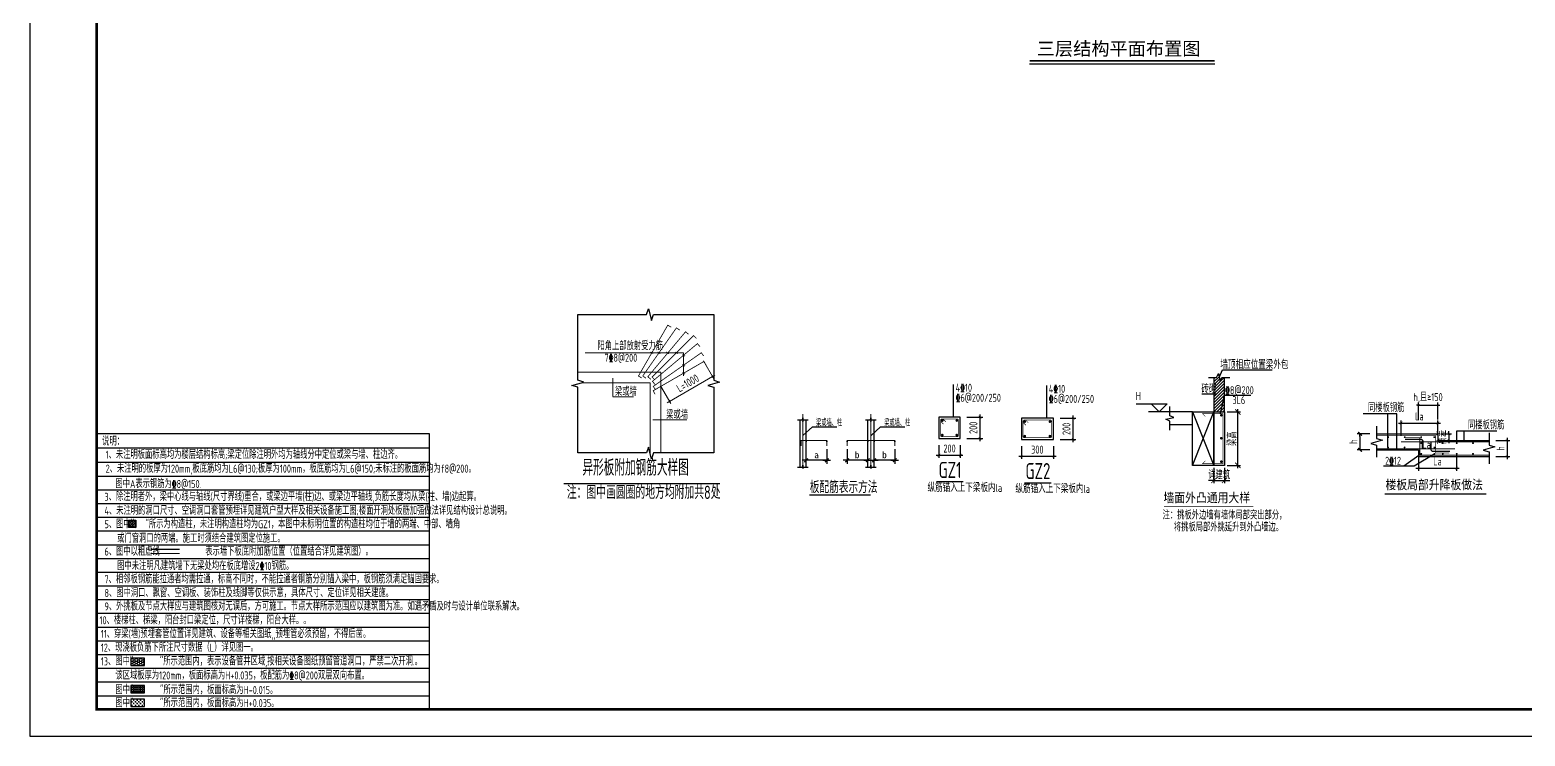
# Model space of a CAD drawing. Extents: x -1058961 to 23600, y -449123 to 2751847.
# Drawn here: x -347349 to -291301, y -150402 to -123944 of the extents above; entities that cross this region are included whole.
import ezdxf
from ezdxf.enums import TextEntityAlignment as Align

# ---------------------------------------------------------------- set-up
doc = ezdxf.new("R2010")
doc.units = 0
doc.header["$LTSCALE"] = 1000
doc.linetypes.add('DASH', pattern=[0.35, 0.25, -0.1])
doc.linetypes.add('DOTE', pattern=[2.42, 2, -0.2, 0.02, -0.2])
doc.layers.get('0').update_dxf_attribs({"linetype": 'CONTINUOUS'})
doc.layers.get('DEFPOINTS').update_dxf_attribs({"linetype": 'CONTINUOUS'})
for name, color, linetype, lineweight in [('+公共字体', 7, 'CONTINUOUS', 20), ('+图名', 243, 'CONTINUOUS', 20), ('+混凝土墙', 3, 'CONTINUOUS', 20), ('DOTE', 19, 'DOTE', 9), ('Z-详图标注', 3, 'CONTINUOUS', 18), ('查找字符', 1, 'CONTINUOUS', 18)]:
    doc.layers.add(name, color=color, linetype=linetype, lineweight=lineweight)
for name, color, linetype in [('-TK', 7, 'CONTINUOUS'), ('DIM', 2, 'CONTINUOUS'), ('FLOOR_UP_REIN', 13, 'CONTINUOUS'), ('GJ', 5, 'CONTINUOUS'), ('LINK', 6, 'CONTINUOUS'), ('OUTLINE', 2, 'CONTINUOUS'), ('REIN', 6, 'CONTINUOUS'), ('S-B板填充', 251, 'CONTINUOUS'), ('S-DETLCW-LINE1-pdx', 7, 'CONTINUOUS'), ('S-DETLCW-TEXT', 7, 'CONTINUOUS'), ('S-DETLS-HATCH', 251, 'CONTINUOUS'), ('S-DETLS-TEXT', 7, 'CONTINUOUS'), ('S-X详图实线', 4, 'CONTINUOUS'), ('S-X详图标注', 3, 'CONTINUOUS'), ('S-X详图钢筋', 6, 'CONTINUOUS'), ('S-大样-砼线', 7, 'CONTINUOUS'), ('S-引出线', 40, 'CONTINUOUS'), ('S-文字', 7, 'CONTINUOUS'), ('S-板正筋', 2, 'CONTINUOUS'), ('S-构造柱', 212, 'CONTINUOUS'), ('S-表格线', 54, 'CONTINUOUS'), ('S-降板填充', 75, 'CONTINUOUS'), ('TEXT', 2, 'CONTINUOUS'), ('THIN', 7, 'CONTINUOUS'), ('大样线', 40, 'CONTINUOUS'), ('悬梁', 4, 'CONTINUOUS'), ('空调洞口标注', 130, 'CONTINUOUS'), ('说明文字', 7, 'CONTINUOUS')]:
    doc.layers.add(name, color=color, linetype=linetype)
doc.styles.add('-宋体', font='', dxfattribs={"width": 0.7, "height": 300, "bigfont": '宋体.TTF'})
doc.styles.add('10', font='', dxfattribs={"width": 0.7, "height": 300})
doc.styles.add('BW_Rein', font='Tssdeng.shx', dxfattribs={"width": 0.7, "bigfont": 'hztxt.shx'})
doc.styles.add('hzst', font='', dxfattribs={"width": 0.7})
doc.styles.add('TSSD_DIMENSION', font='Tssdeng.shx', dxfattribs={"width": 0.7, "bigfont": 'tssdchn.shx'})
doc.styles.add('TSSD_Label', font='Tssdeng.shx', dxfattribs={"width": 0.7, "bigfont": 'hztxt.shx'})
doc.styles.add('TSSD_Norm', font='Tssdeng.shx', dxfattribs={"bigfont": 'tssdchn.shx'})
doc.styles.add('TSSD_REIN', font='tssdeng.shx', dxfattribs={"width": 0.7, "height": 300, "bigfont": 'tssdchn.shx'})
doc.styles.get('-宋体').set_extended_font_data('SimSun')
doc.styles.get('10').set_extended_font_data('SimSun')
doc.styles.get('hzst').set_extended_font_data('SimSun')
doc.dimstyles.new('25-100', dxfattribs={"dimscale": 100, "dimtxt": 3, "dimasz": 2, "dimexe": 1, "dimexo": 1, "dimgap": 0.5, "dimtad": 1, "dimdec": 0, "dimlfac": 0.25, "dimdsep": 46, "dimtxsty": 'TSSD_REIN', "dimblk1": 'ARCHTICK', "dimblk2": 'ARCHTICK', "dimsah": 1, "dimcen": 2.5, "dimdle": 1, "dimclrd": 256, "dimclre": 256, "dimclrt": 7, "dimadec": 0, "dimazin": 0, "dimtfac": 1, "dimtdec": 0, "dimtix": 1, "dimtmove": 2, "dimatfit": 3, "dimldrblk": 'ARCHTICK', "dimfxl": 0, "dimtolj": 1, "dimtzin": 0, "dimlwd": -1, "dimlwe": -1, "dimarcsym": 0})
doc.dimstyles.new('TSSD_100_100$0', dxfattribs={"dimtxt": 300, "dimasz": 80, "dimexe": 100, "dimexo": 250, "dimgap": 100, "dimtad": 1, "dimdec": 0, "dimzin": 0, "dimdsep": 46, "dimtxsty": 'TSSD_DIMENSION', "dimblk": 'ARCHTICK', "dimcen": 0, "dimdle": 100, "dimclrd": 3, "dimclre": 3, "dimclrt": 7, "dimadec": 0, "dimazin": 0, "dimtfac": 1, "dimtdec": 0, "dimtix": 1, "dimtmove": 2, "dimatfit": 3, "dimldrblk": 'ARCHTICK', "dimfxl": 0, "dimtolj": 1, "dimtzin": 0, "dimarcsym": 0})
doc.dimstyles.new('TSSD_20_100', dxfattribs={"dimtxt": 300, "dimasz": 100, "dimexe": 100, "dimexo": 250, "dimgap": 100, "dimtad": 1, "dimdec": 0, "dimlfac": 0.2, "dimzin": 0, "dimdsep": 46, "dimtxsty": 'TSSD_DIMENSION', "dimblk": 'ARCHTICK', "dimcen": 0, "dimdle": 100, "dimclrt": 7, "dimadec": 0, "dimazin": 0, "dimtfac": 1, "dimtdec": 0, "dimtix": 1, "dimtmove": 2, "dimatfit": 3, "dimldrblk": 'ARCHTICK', "dimfxl": 0, "dimtolj": 1, "dimtzin": 0, "dimarcsym": 0})
doc.dimstyles.new('TSSD_25_100', dxfattribs={"dimtxt": 300, "dimasz": 100, "dimexe": 100, "dimexo": 250, "dimgap": 100, "dimtad": 1, "dimdec": 0, "dimlfac": 0.25, "dimzin": 0, "dimdsep": 46, "dimtxsty": 'TSSD_DIMENSION', "dimblk": 'ARCHTICK', "dimcen": 0, "dimdle": 100, "dimclrt": 7, "dimadec": 0, "dimazin": 0, "dimtfac": 1, "dimtdec": 0, "dimtix": 1, "dimtmove": 2, "dimatfit": 3, "dimldrblk": 'ARCHTICK', "dimfxl": 0, "dimtolj": 1, "dimtzin": 0, "dimarcsym": 0})

# ---------------------------------------------------------------- blocks, each defined once
blk = doc.blocks.new('A1')
blk.add_lwpolyline([(0, 59400), (0, 0), (84100, 0), (84100, 59400)], close=True)
at = {"const_width": 100}
blk.add_lwpolyline([(2500, 58400), (2500, 1000), (83100, 1000), (83100, 58400)], close=True, dxfattribs=at)
blk = doc.blocks.new('_DIMX')
blk.add_line((-150, 0), (150, 0))
at = {"const_width": 50}
blk.add_lwpolyline([(-70, -70), (70, 70)], dxfattribs=at)
blk = doc.blocks.new('A$C1DDD5A89')
at = {"color": 6, "const_width": 50}
blk.add_lwpolyline([(439, 25), (2741, 25)], dxfattribs=at)
at = {"layer": 'DOTE', "color": 8, "linetype": 'DOTE'}
for p, q in [((202, 3054), (202, 888)), ((2750, 3054), (2750, 888))]:
    blk.add_line(p, q, dxfattribs=at)
at = {"layer": 'GJ'}
blk.add_point((1858, 2022), dxfattribs=at)
at = {"layer": 'REIN', "color": 1, "const_width": 40}
for points in [[(129, 1860), (129, 2059), (1095, 2059), (1095, 1860)], [(1858, 1860), (1858, 2059), (3643, 2059), (3643, 1860)]]:
    blk.add_lwpolyline(points, dxfattribs=at)
at = {"layer": '大样线'}
for p, q in [((0, 2837), (188, 2837)), ((81, 2837), (81, 1066)), ((188, 2837), (202, 2909)), ((202, 2909), (202, 2778)), ((202, 2778), (217, 2837)), ((217, 2837), (395, 2837)), ((2548, 2837), (2736, 2837)), ((2736, 2837), (2751, 2909)), ((2751, 2909), (2751, 2778)), ((2751, 2778), (2766, 2837)), ((2766, 2837), (2943, 2837)), ((202, 2247), (556, 2571)), ((556, 2571), (1467, 2571)), ((2758, 2247), (3112, 2571)), ((3112, 2571), (4023, 2571)), ((188, 1066), (202, 1138)), ((202, 1138), (202, 1006)), ((2736, 1066), (2751, 1138)), ((2751, 1138), (2751, 1006)), ((0, 1066), (188, 1066)), ((202, 1006), (217, 1066)), ((217, 1066), (395, 1066)), ((2548, 1066), (2736, 1066)), ((2751, 1006), (2766, 1066)), ((2766, 1066), (2943, 1066))]:
    blk.add_line(p, q, dxfattribs=at)
at = {"layer": '大样线', "linetype": 'ByBlock'}
for p, q in [((323, 1066), (323, 2837)), ((2630, 1066), (2630, 2837)), ((2871, 1066), (2871, 2837))]:
    blk.add_line(p, q, dxfattribs=at)
at = {"layer": '大样线', "color": 0, "linetype": 'ByBlock'}
for p in [(323, 2022), (1095, 2022), (2630, 2022), (2871, 2022), (3643, 2022), (202, 1319)]:
    blk.add_point(p, dxfattribs=at)
at = {"layer": '空调洞口标注'}
for p, q in [((1095, 1732), (1095, 1190)), ((1858, 1732), (1858, 1190)), ((3643, 1732), (3643, 1190)), ((1094, 1319), (203, 1319)), ((2629, 1319), (1859, 1319)), ((3642, 1319), (2872, 1319))]:
    blk.add_line(p, q, dxfattribs=at)
blk.add_point((1858, 1319), dxfattribs=at)
at = {"layer": '空调洞口标注', "color": 0, "linetype": 'ByBlock'}
blk.add_point((2871, 1319), dxfattribs=at)
at = {"layer": '空调洞口标注', "xscale": 0.9649999998509884, "yscale": 0.9649999998509884, "zscale": 0.965, "rotation": 180}
for p in [(323, 1319), (1858, 1319)]:
    blk.add_blockref('_DIMX', p, dxfattribs=at)
at = {"layer": '空调洞口标注', "xscale": 0.9649999998509884, "yscale": 0.9649999998509884, "zscale": 0.965}
for p in [(1095, 1319), (2630, 1319), (2872, 1319), (3643, 1319)]:
    blk.add_blockref('_DIMX', p, dxfattribs=at)
at = {"layer": '空调洞口标注', "style": '10'}
for s, p in [('a', (709, 1523)), ('b', (2231, 1523)), ('b', (3257, 1523))]:
    blk.add_text(s, height=250, dxfattribs=at).set_placement(p, align=Align.MIDDLE_CENTER)
at = {"layer": '说明文字'}
for s, height, style, width, p in [('梁或墙、柱', 250, 'TSSD_REIN', 0.6, (693, 2596)), ('梁或墙、柱', 250, 'TSSD_REIN', 0.6, (3249, 2596)), ('板配筋表示方法', 450, 'TSSD_DIMENSION', 0.7, (459, 91))]:
    blk.add_text(s, height=height, dxfattribs=dict(at, style=style, width=width)).set_placement(p)
blk = doc.blocks.new('_ArchTick')
at = {"color": 0, "linetype": 'ByBlock', "const_width": 0.15}
blk.add_lwpolyline([(-0.5, -0.5), (0.5, 0.5)], dxfattribs=at)
blk = doc.blocks.new('*D694')
at = {"layer": 'DEFPOINTS', "color": 0}
for p in [(15039, 226788), (15039, 226538), (15580, 226538)]:
    blk.add_point(p, dxfattribs=at)
at = {"layer": 'S-X详图标注', "color": 0, "lineweight": -2}
for p, q in [((15289, 226788), (15680, 226788)), ((15289, 226538), (15680, 226538)), ((15580, 226788), (15580, 226888)), ((15580, 226788), (15580, 226538)), ((15580, 226538), (15580, 226438))]:
    blk.add_line(p, q, dxfattribs=at)
at = {"layer": 'S-X详图标注', "color": 0, "lineweight": -2, "xscale": 100, "yscale": 100, "zscale": 100}
for p, rotation in [((15580, 226788), 270), ((15580, 226538), 90)]:
    blk.add_blockref('_ArchTick', p, dxfattribs=dict(at, rotation=rotation))
at = {"layer": 'S-X详图标注', "color": 7, "insert": (15330, 226663), "char_height": 300, "attachment_point": 5, "rotation": 90, "style": 'TSSD_DIMENSION'}
blk.add_mtext('\\A1;高差', dxfattribs=at)
blk = doc.blocks.new('ArchTick')
at = {"color": 0, "linetype": 'ByBlock', "lineweight": -2, "const_width": 0.075}
blk.add_lwpolyline([(-0.25, -0.25), (0.25, 0.25)], dxfattribs=at)
blk = doc.blocks.new('_tsdbk')
blk.add_line((-1, 0), (0, 0))
at = {"const_width": 0.5}
blk.add_lwpolyline([(-0.7, -0.7), (0.7, 0.7)], dxfattribs=at)
blk = doc.blocks.new('*D695')
at = {"layer": 'DEFPOINTS', "color": 0}
for p in [(12868, 226788), (12244, 226188), (12868, 226188)]:
    blk.add_point(p, dxfattribs=at)
at = {"layer": 'S-X详图标注', "color": 0, "lineweight": -2}
for p, q in [((12618, 226788), (12144, 226788)), ((12244, 226688), (12244, 226288)), ((12618, 226188), (12144, 226188))]:
    blk.add_line(p, q, dxfattribs=at)
at = {"layer": 'S-X详图标注', "color": 0, "lineweight": -2, "xscale": 100, "yscale": 100, "zscale": 100}
for p, rotation in [((12244, 226788), 90), ((12244, 226188), 270)]:
    blk.add_blockref('_tsdbk', p, dxfattribs=dict(at, rotation=rotation))
at = {"layer": 'S-X详图标注', "color": 7, "insert": (11994, 226488), "char_height": 300, "attachment_point": 5, "rotation": 90, "style": 'TSSD_DIMENSION'}
blk.add_mtext('\\A1;h', dxfattribs=at)
blk = doc.blocks.new('*D696')
at = {"layer": 'DEFPOINTS', "color": 0}
for p in [(17083, 226538), (17083, 225938), (17763, 225938)]:
    blk.add_point(p, dxfattribs=at)
at = {"layer": 'S-X详图标注', "color": 0, "lineweight": -2}
for p, q in [((17333, 226538), (17863, 226538)), ((17763, 226638), (17763, 225838)), ((17333, 225938), (17863, 225938))]:
    blk.add_line(p, q, dxfattribs=at)
at = {"layer": 'S-X详图标注', "color": 0, "lineweight": -2, "xscale": 100, "yscale": 100, "zscale": 100}
for p, rotation in [((17763, 226538), 90), ((17763, 225938), 270)]:
    blk.add_blockref('_ArchTick', p, dxfattribs=dict(at, rotation=rotation))
at = {"layer": 'S-X详图标注', "color": 7, "insert": (17513, 226238), "char_height": 300, "attachment_point": 5, "rotation": 90, "style": 'TSSD_DIMENSION'}
blk.add_mtext('\\A1;h', dxfattribs=at)
blk = doc.blocks.new('*D697')
at = {"layer": 'DEFPOINTS', "color": 0}
for p in [(15159, 227867), (14439, 227080), (15159, 227080)]:
    blk.add_point(p, dxfattribs=at)
at = {"layer": 'S-X详图标注', "color": 3, "lineweight": -2}
for p, q in [((14439, 227867), (14359, 227867)), ((14439, 227330), (14439, 227967)), ((14439, 227867), (15159, 227867)), ((15159, 227330), (15159, 227967)), ((15159, 227867), (15239, 227867))]:
    blk.add_line(p, q, dxfattribs=at)
at = {"layer": 'S-X详图标注', "color": 3, "lineweight": -2, "xscale": 80, "yscale": 80, "zscale": 80}
blk.add_blockref('_ArchTick', (14439, 227867), dxfattribs=at)
at = {"layer": 'S-X详图标注', "color": 3, "lineweight": -2, "xscale": 80, "yscale": 80, "zscale": 80, "rotation": 180}
blk.add_blockref('_ArchTick', (15159, 227867), dxfattribs=at)
at = {"layer": 'S-X详图标注', "color": 7, "insert": (14799, 228128), "char_height": 300, "attachment_point": 5, "style": 'TSSD_DIMENSION'}
blk.add_mtext('\\A1;h,且≥150', dxfattribs=at)
blk = doc.blocks.new('*D698')
at = {"layer": 'DEFPOINTS', "color": 0}
for p in [(15159, 227192), (13789, 226489), (15159, 226489)]:
    blk.add_point(p, dxfattribs=at)
at = {"layer": 'S-X详图标注', "color": 0, "lineweight": -2}
for p, q in [((13689, 227192), (15259, 227192)), ((13789, 226739), (13789, 227292)), ((15159, 226739), (15159, 227292))]:
    blk.add_line(p, q, dxfattribs=at)
at = {"layer": 'S-X详图标注', "color": 0, "lineweight": -2, "xscale": 100, "yscale": 100, "zscale": 100, "rotation": 180}
blk.add_blockref('_ArchTick', (13789, 227192), dxfattribs=at)
at = {"layer": 'S-X详图标注', "color": 0, "lineweight": -2, "xscale": 100, "yscale": 100, "zscale": 100}
blk.add_blockref('_ArchTick', (15159, 227192), dxfattribs=at)
at = {"layer": 'S-X详图标注', "color": 7, "insert": (14474, 227442), "char_height": 300, "attachment_point": 5, "style": 'TSSD_DIMENSION'}
blk.add_mtext('\\A1;La', dxfattribs=at)
blk = doc.blocks.new('*D699')
at = {"layer": 'DEFPOINTS', "color": 0}
for p in [(14439, 226188), (15861, 226306), (15861, 225502)]:
    blk.add_point(p, dxfattribs=at)
at = {"layer": 'S-X详图标注', "color": 0, "lineweight": -2}
for p, q in [((14439, 225938), (14439, 225402)), ((15861, 226056), (15861, 225402)), ((14339, 225502), (15961, 225502))]:
    blk.add_line(p, q, dxfattribs=at)
at = {"layer": 'S-X详图标注', "color": 0, "lineweight": -2, "xscale": 100, "yscale": 100, "zscale": 100, "rotation": 180}
blk.add_blockref('_ArchTick', (14439, 225502), dxfattribs=at)
at = {"layer": 'S-X详图标注', "color": 0, "lineweight": -2, "xscale": 100, "yscale": 100, "zscale": 100}
blk.add_blockref('_ArchTick', (15861, 225502), dxfattribs=at)
at = {"layer": 'S-X详图标注', "color": 7, "insert": (15150, 225752), "char_height": 300, "attachment_point": 5, "style": 'TSSD_DIMENSION'}
blk.add_mtext('\\A1;La', dxfattribs=at)
blk = doc.blocks.new('*D701')
at = {"layer": 'DEFPOINTS', "color": 0}
for p in [(30394, 226071), (30794, 226071), (30794, 225492)]:
    blk.add_point(p, dxfattribs=at)
at = {"layer": 'S-X详图标注'}
for p, q in [((30394, 225971), (30394, 225392)), ((30794, 225971), (30794, 225392)), ((30394, 225492), (30194, 225492)), ((30394, 225492), (30794, 225492)), ((30794, 225492), (30994, 225492))]:
    blk.add_line(p, q, dxfattribs=at)
at = {"layer": 'S-X详图标注', "xscale": 200, "yscale": 200, "zscale": 200}
blk.add_blockref('_ArchTick', (30394, 225492), dxfattribs=at)
at = {"layer": 'S-X详图标注', "xscale": 200, "yscale": 200, "zscale": 200, "rotation": 180}
blk.add_blockref('_ArchTick', (30794, 225492), dxfattribs=at)
at = {"layer": 'S-X详图标注', "color": 7, "insert": (30594, 225692), "char_height": 300, "attachment_point": 5, "style": 'TSSD_REIN'}
blk.add_mtext('\\A1;详建筑', dxfattribs=at)
blk = doc.blocks.new('*D702')
at = {"layer": 'DEFPOINTS', "color": 0}
for p in [(30794, 228060), (31291, 228060), (30794, 226060)]:
    blk.add_point(p, dxfattribs=at)
at = {"layer": 'S-X详图标注'}
for p, q in [((31291, 225960), (31291, 228160)), ((30894, 228060), (31391, 228060)), ((30894, 226060), (31391, 226060))]:
    blk.add_line(p, q, dxfattribs=at)
at = {"layer": 'S-X详图标注', "xscale": 200, "yscale": 200, "zscale": 200}
for p, rotation in [((31291, 228060), 90), ((31291, 226060), 270)]:
    blk.add_blockref('_ArchTick', p, dxfattribs=dict(at, rotation=rotation))
at = {"layer": 'S-X详图标注', "color": 7, "insert": (31091, 227060), "char_height": 300, "attachment_point": 5, "rotation": 90, "style": 'TSSD_REIN'}
blk.add_mtext('\\A1;梁高', dxfattribs=at)
blk = doc.blocks.new('*D2809')
at = {"layer": 'DEFPOINTS', "color": 0}
for p in [(-312476, -138452), (-311733, -138452), (-312476, -139252)]:
    blk.add_point(p, dxfattribs=at)
at = {"layer": 'DIM', "color": 0, "lineweight": -2}
for p, q in [((-311733, -139352), (-311733, -138352)), ((-312226, -138452), (-311633, -138452)), ((-312226, -139252), (-311633, -139252))]:
    blk.add_line(p, q, dxfattribs=at)
at = {"layer": 'DIM', "color": 0, "lineweight": -2, "xscale": 100, "yscale": 100, "zscale": 100}
for p, rotation in [((-311733, -138452), 90), ((-311733, -139252), 270)]:
    blk.add_blockref('_ArchTick', p, dxfattribs=dict(at, rotation=rotation))
at = {"layer": 'DIM', "color": 7, "insert": (-311983, -138852), "char_height": 300, "attachment_point": 5, "rotation": 90, "style": 'TSSD_DIMENSION'}
blk.add_mtext('\\A1;200', dxfattribs=at)
blk = doc.blocks.new('*D2810')
at = {"layer": 'DEFPOINTS', "color": 0}
for p in [(-313276, -139252), (-312476, -139252), (-312476, -139878)]:
    blk.add_point(p, dxfattribs=at)
at = {"layer": 'DIM', "color": 0, "lineweight": -2}
for p, q in [((-313276, -139502), (-313276, -139978)), ((-312476, -139502), (-312476, -139978)), ((-313376, -139878), (-312376, -139878))]:
    blk.add_line(p, q, dxfattribs=at)
at = {"layer": 'DIM', "color": 0, "lineweight": -2, "xscale": 100, "yscale": 100, "zscale": 100, "rotation": 180}
blk.add_blockref('_ArchTick', (-313276, -139878), dxfattribs=at)
at = {"layer": 'DIM', "color": 0, "lineweight": -2, "xscale": 100, "yscale": 100, "zscale": 100}
blk.add_blockref('_ArchTick', (-312476, -139878), dxfattribs=at)
at = {"layer": 'DIM', "color": 7, "insert": (-312876, -139628), "char_height": 300, "attachment_point": 5, "style": 'TSSD_DIMENSION'}
blk.add_mtext('\\A1;200', dxfattribs=at)
blk = doc.blocks.new('*D2808')
at = {"layer": 'DEFPOINTS', "color": 0}
for p in [(5060, 9464), (3444, 8530), (5522, 8664)]:
    blk.add_point(p, dxfattribs=at)
at = {"layer": 'DIM', "color": 3, "lineweight": -2}
for p, q in [((5185, 9247), (5572, 8577)), ((3819, 7680), (5609, 8714)), ((3569, 8314), (3956, 7644))]:
    blk.add_line(p, q, dxfattribs=at)
at = {"layer": 'DIM', "color": 3, "lineweight": -2, "xscale": 80, "yscale": 80, "zscale": 80}
for p, rotation in [((5522, 8664), 29.99999999994698), ((3906, 7730), 209.999999999947)]:
    blk.add_blockref('_ArchTick', p, dxfattribs=dict(at, rotation=rotation))
at = {"layer": 'DIM', "color": 7, "insert": (4589, 8413), "char_height": 300, "attachment_point": 5, "rotation": 30, "style": 'TSSD_DIMENSION'}
blk.add_mtext('\\A1;L=1000', dxfattribs=at)
blk = doc.blocks.new('*D2815')
at = {"layer": 'DEFPOINTS', "color": 0}
for p in [(-308984, -138492), (-308242, -138492), (-308984, -139292)]:
    blk.add_point(p, dxfattribs=at)
at = {"layer": 'DIM', "color": 0, "lineweight": -2}
for p, q in [((-308242, -139392), (-308242, -138392)), ((-308734, -138492), (-308142, -138492)), ((-308734, -139292), (-308142, -139292))]:
    blk.add_line(p, q, dxfattribs=at)
at = {"layer": 'DIM', "color": 0, "lineweight": -2, "xscale": 100, "yscale": 100, "zscale": 100}
for p, rotation in [((-308242, -138492), 90), ((-308242, -139292), 270)]:
    blk.add_blockref('_ArchTick', p, dxfattribs=dict(at, rotation=rotation))
at = {"layer": 'DIM', "color": 7, "insert": (-308492, -138892), "char_height": 300, "attachment_point": 5, "rotation": 90, "style": 'TSSD_DIMENSION'}
blk.add_mtext('\\A1;200', dxfattribs=at)
blk = doc.blocks.new('*D2816')
at = {"layer": 'DEFPOINTS', "color": 0}
for p in [(-310184, -139292), (-308984, -139292), (-308984, -139919)]:
    blk.add_point(p, dxfattribs=at)
at = {"layer": 'DIM', "color": 0, "lineweight": -2}
for p, q in [((-310184, -139542), (-310184, -140019)), ((-308984, -139542), (-308984, -140019)), ((-310284, -139919), (-308884, -139919))]:
    blk.add_line(p, q, dxfattribs=at)
at = {"layer": 'DIM', "color": 0, "lineweight": -2, "xscale": 100, "yscale": 100, "zscale": 100, "rotation": 180}
blk.add_blockref('_ArchTick', (-310184, -139919), dxfattribs=at)
at = {"layer": 'DIM', "color": 0, "lineweight": -2, "xscale": 100, "yscale": 100, "zscale": 100}
blk.add_blockref('_ArchTick', (-308984, -139919), dxfattribs=at)
at = {"layer": 'DIM', "color": 7, "insert": (-309584, -139669), "char_height": 300, "attachment_point": 5, "style": 'TSSD_DIMENSION'}
blk.add_mtext('\\A1;300', dxfattribs=at)
blk = doc.blocks.new('20210306.16463091')
at = {"layer": 'S-DETLS-TEXT', "const_width": 50}
blk.add_lwpolyline([(1330.2, 0), (5133.9, 0)], dxfattribs=at)
at = {"layer": 'S-X详图实线', "linetype": 'ByBlock'}
for points in [[(1023.9, 2251.8), (3314.8, 2251.8), (3314.8, 2001.8), (5238.7, 2001.8)], [(1023.9, 1651.8), (2594.8, 1651.8), (2594.8, 1401.8), (5238.7, 1401.8)]]:
    blk.add_lwpolyline(points, dxfattribs=at)
at = {"layer": 'S-X详图标注', "linetype": 'ByBlock'}
for points in [[(1786.5, 1689.3), (1786.5, 2997.1), (520.6, 2997.1)], [(1442.5, 1753.1), (1442.5, 2997.1), (676.7, 2997.1)], [(4027.7, 1919.3), (4027.7, 2357.9), (5495.2, 2357.9)], [(4310.8, 1952.4), (4310.8, 2357.9), (5529.3, 2357.9)], [(3208.2, 1502.9), (2435.2, 1044.4), (1285.7, 1044.4)], [(2696.3, 1501.8), (2050.4, 1044.4)]]:
    blk.add_lwpolyline(points, dxfattribs=at)
at = {"layer": 'S-X详图标注'}
for points in [[(2094.8, 2053), (2684.6, 2053, -0.4142136), (2734.6, 2003), (2734.6, 1689.3)], [(3059.9, 1964.4), (3059.9, 1656.2, 0.4142136), (3109.9, 1606.2), (3763.5, 1606.2)]]:
    blk.add_lwpolyline(points, format="xyb", dxfattribs=at)
at = {"layer": 'S-X详图钢筋', "linetype": 'ByBlock', "const_width": 30}
for points in [[(1023.9, 2178.2), (3241, 2178.2), (3241, 1531.8), (3756, 1531.8)], [(1023.9, 1689.3), (3962.9, 1689.3)], [(1944.7, 1952.4), (5238.7, 1952.4)], [(5238.7, 1451), (2646.3, 1451), (2646.3, 2110.6), (2118.4, 2110.6)]]:
    blk.add_lwpolyline(points, dxfattribs=at)
at = {"layer": 'S-X详图钢筋', "const_width": 35}
for points in [[(1435.6, 1739.2, 1), (1470.6, 1739.2, 1)], [(1441.9, 2125.6, 1), (1476.9, 2125.6, 1)], [(2055.9, 1741.1, 1), (2090.9, 1741.1, 1)], [(2062.1, 2127.5, 1), (2097.1, 2127.5, 1)], [(2679.7, 2127.5, 1), (2714.7, 2127.5, 1)], [(2680.4, 1901.9, 1), (2715.4, 1901.9, 1)], [(3171.7, 2126, 1), (3206.7, 2126, 1)], [(3173.8, 1739.3, 1), (3208.8, 1739.3, 1)], [(3488, 1901.8, 1), (3523, 1901.8, 1)], [(4010.2, 1901.8, 1), (4045.2, 1901.8, 1)], [(4621.3, 1901.8, 1), (4656.3, 1901.8, 1)], [(2680.7, 1501.8, 1), (2715.7, 1501.8, 1)], [(3173.2, 1502.9, 1), (3208.2, 1502.9, 1)], [(3488.2, 1500.8, 1), (3523.2, 1500.8, 1)], [(4010.4, 1500.8, 1), (4045.4, 1500.8, 1)], [(4621.5, 1500.8, 1), (4656.5, 1500.8, 1)]]:
    blk.add_lwpolyline(points, format="xyb", close=True, dxfattribs=at)
at = {"layer": 'THIN'}
for points in [[(1023.9, 2531.8), (1023.9, 2081.8), (1243.9, 2011.8), (803.9, 1891.8), (1023.9, 1821.8), (1023.9, 1371.8)], [(5238.7, 2281.8), (5238.7, 1831.8), (5458.7, 1761.8), (5018.7, 1641.8), (5238.7, 1571.8), (5238.7, 1121.8)]]:
    blk.add_lwpolyline(points, dxfattribs=at)
at = {"layer": 'S-DETLCW-TEXT', "style": 'hzst', "width": 0.85}
blk.add_text('楼板局部升降板做法', height=350, dxfattribs=at).set_placement((1357.9, 173.9))
at = {"layer": 'S-X详图标注', "color": 7, "insert": (2898.8, 1855.6), "char_height": 300, "attachment_point": 5, "style": 'TSSD_REIN'}
blk.add_mtext('\\A1;La', dxfattribs=at)
at = {"layer": 'TEXT', "style": 'TSSD_REIN', "width": 0.7}
for s, p in [('同楼板钢筋', (700.4, 3072.4)), ('同楼板钢筋', (4446.4, 2423.2)), ('2%%13212', (1341.1, 1090.9))]:
    blk.add_text(s, height=300, dxfattribs=at).set_placement(p)
at = {"layer": 'S-X详图标注'}
dim = blk.add_linear_dim(base=(3314.8, 3330), p1=(2594.8, 2543.3), p2=(3314.8, 2543.3), text='h,且≥150', dimstyle='TSSD_100_100$0', dxfattribs=at)
dim.commit()
dim.dimension.update_dxf_attribs({"geometry": '*D697', "text_midpoint": (2954.8, 3591.5), "insert": (-11844.2, -224536.6)})
for base, p1, p2, override, picture, middle in [((3314.8, 2655.7), (1944.7, 1952.4), (3314.8, 1952.4), {"dimasz": 100, "dimblk1": 'ArchTick', "dimblk2": 'ArchTick', "dimclrd": 0, "dimclre": 0}, '*D698', (2629.7, 2905.7)), ((4016.4, 965.4), (2594.8, 1651.8), (4016.4, 1769), {"dimtxt": 300, "dimasz": 100, "dimblk1": 'ArchTick', "dimblk2": 'ArchTick', "dimclrd": 0, "dimclre": 0}, '*D699', (3305.6, 1215.4))]:
    dim = blk.add_linear_dim(base=base, p1=p1, p2=p2, text='La', dimstyle='TSSD_100_100$0', override=override, dxfattribs=at)
    dim.commit()
    dim.dimension.update_dxf_attribs({"geometry": picture, "text_midpoint": middle, "insert": (-11844.2, -224536.6)})
dim = blk.add_linear_dim(base=(400, 1651.8), p1=(1023.9, 2251.8), p2=(1023.9, 1651.8), angle=90, text='h', dimstyle='TSSD_20_100', dxfattribs=at)
dim.commit()
dim.dimension.update_dxf_attribs({"geometry": '*D695', "text_midpoint": (150, 1951.8), "insert": (-11844.2, -224536.6)})
for base, p1, p2, text, picture, middle in [((3735.8, 2001.8), (3194.8, 2251.8), (3194.8, 2001.8), '高差', '*D694', (3485.8, 2126.8)), ((5919.1, 1401.8), (5238.7, 2001.8), (5238.7, 1401.8), 'h', '*D696', (5669.1, 1701.8))]:
    dim = blk.add_linear_dim(base=base, p1=p1, p2=p2, angle=90, text=text, dimstyle='TSSD_100_100$0', override={"dimtxt": 300, "dimasz": 100, "dimblk1": 'ArchTick', "dimblk2": 'ArchTick', "dimclrd": 0, "dimclre": 0}, dxfattribs=at)
    dim.commit()
    dim.dimension.update_dxf_attribs({"geometry": picture, "text_midpoint": middle, "insert": (-11844.2, -224536.6)})
blk = doc.blocks.new('20210306.16465652')
at = {"layer": 'S-DETLS-HATCH'}
h = blk.add_hatch(dxfattribs=at)
h.set_pattern_fill('ANSI31', color=256, scale=25)
h.set_pattern_definition([(45, (-250051.66, 573697.02), (-56.126601, 56.126601), [])])
h.paths.add_polyline_path([(3315.4, 5761.9), (3215.4, 5761.9), (3145.4, 5611.9), (3085.4, 5911.9), (3015.4, 5761.9), (2915.4, 5761.9), (2915.4, 4472.4), (3315.4, 4472.4)])
at = {"layer": 'S-DETLCW-LINE1-pdx'}
for points in [[(2715.4, 5761.9), (3015.4, 5761.9), (3085.4, 5911.9), (3145.4, 5611.9), (3215.4, 5761.9), (3515.4, 5761.9)], [(1268.2, 3792.4), (1268.2, 4132.4), (1118.2, 4202.4), (1418.2, 4262.4), (1268.2, 4332.4), (1268.2, 4672.4)]]:
    blk.add_lwpolyline(points, dxfattribs=at)
at = {"layer": 'S-DETLCW-TEXT', "const_width": 30}
blk.add_lwpolyline([(4388.8, 937.6), (1041.9, 937.6)], dxfattribs=at)
at = {"layer": 'S-DETLS-TEXT'}
blk.add_line((3009.8, 5139.7), (2467.6, 5139.7), dxfattribs=at)
for points in [[(3115.4, 5761.9), (3233, 6051.8), (5095.2, 6051.8)], [(3165.2, 4412.4), (3315.4, 5101.5), (4302.7, 5101.5)]]:
    blk.add_lwpolyline(points, dxfattribs=at)
at = {"layer": 'S-X详图实线'}
for p, q in [((2115.4, 4472.4), (1268.2, 4472.4)), ((2115.4, 3992.4), (1268.2, 3992.4)), ((2115.4, 4472.4), (2915.4, 2472.4)), ((2115.4, 2472.4), (2915.4, 4472.4))]:
    blk.add_line(p, q, dxfattribs=at)
blk.add_lwpolyline([(2915.4, 5761.9), (2915.4, 4472.4), (3315.4, 4472.4), (3315.4, 5761.9)], dxfattribs=at)
for points in [[(2115.4, 4472.4), (2915.4, 4472.4), (2915.4, 2472.4), (2115.4, 2472.4)], [(2915.4, 4472.4), (3315.4, 4472.4), (3315.4, 2472.4), (2915.4, 2472.4)]]:
    blk.add_lwpolyline(points, close=True, dxfattribs=at)
at = {"layer": 'S-X详图标注'}
blk.add_line((1268.2, 4472.4), (468.4, 4472.4), dxfattribs=at)
blk.add_lwpolyline([(0, 4772.4), (1168.3, 4772.4), (868.3, 4472.4), (568.3, 4772.4)], dxfattribs=at)
at = {"layer": 'S-X详图钢筋', "const_width": 20}
blk.add_lwpolyline([(2592.4, 4306.3), (2486.4, 4412.4), (3255.4, 4412.4), (3255.4, 2532.4), (2486.4, 2532.4), (2592.4, 2638.4)], dxfattribs=at)
at = {"layer": 'S-X详图钢筋', "const_width": 50}
for points in [[(3168.1, 4350.3, 1), (3218.1, 4350.3, 1)], [(3168.1, 3488.9, 1), (3218.1, 3488.9, 1)], [(3168.1, 2609.8, 1), (3218.1, 2609.8, 1)]]:
    blk.add_lwpolyline(points, format="xyb", close=True, dxfattribs=at)
at = {"layer": 'S-DETLCW-TEXT', "style": 'hzst', "width": 0.85}
blk.add_text('墙面外凸通用大样', height=350, dxfattribs=at).set_placement((1025.4, 1088.1))
at = {"layer": 'S-DETLS-TEXT', "width": 0.7}
for s, style, p in [('墙顶相应位置梁外包', 'BW_Rein', (3158.9, 6088.4)), ('砖砌', 'BW_Rein', (2442.3, 5176.3)), ('%%1328@200', 'BW_Rein', (3336.9, 5138.1)), ('3L6', 'BW_Rein', (3608.6, 4766)), ('注：挑板外边墙有墙体局部突出部分，', 'TSSD_REIN', (991.5, 450)), ('将挑板局部外挑延升到外凸墙边。', 'TSSD_REIN', (1414.1, 0))]:
    blk.add_text(s, height=300, dxfattribs=dict(at, style=style)).set_placement(p)
at = {"layer": 'S-DETLS-TEXT', "style": 'TSSD_REIN', "width": 0.75}
blk.add_text('H', height=300, dxfattribs=at).set_placement((181.3, 4832.5), align=Align.BOTTOM_RIGHT)
at = {"layer": 'S-X详图标注'}
for p1, p2, distance, text, picture, middle in [((3315.4, 2472.4), (3315.4, 4472.4), -496.7, '梁高', '*D702', (3612.1, 3472.4)), ((2915.4, 2483.6), (3315.4, 2483.6), -579.2, '详建筑', '*D701', (3115.4, 2104.4))]:
    dim = blk.add_aligned_dim(p1=p1, p2=p2, distance=distance, text=text, dimstyle='25-100', dxfattribs=at)
    dim.commit()
    dim.dimension.update_dxf_attribs({"geometry": picture, "text_midpoint": middle, "insert": (-27478.5, -223587.5)})
blk = doc.blocks.new('A$C3D802B83')
at = {"layer": '+公共字体', "linetype": 'Continuous'}
for p, q in [((744, 9550.9), (4432.1, 9550.9)), ((4432.1, 8687.9), (4432.1, 9550.9)), ((1781.2, 8604.3), (1781.2, 7908.1)), ((1781.2, 7900.1), (2555.9, 7900.1)), ((3278.8, 7035.6), (4551.4, 7035.6))]:
    blk.add_line(p, q, dxfattribs=at)
at = {"layer": '+图名', "linetype": 'Continuous', "const_width": 50}
blk.add_lwpolyline([(-63, 4643.9), (5800.4, 4643.9)], dxfattribs=at)
at = {"layer": '+混凝土墙', "linetype": 'Continuous'}
for p, q in [((468.2, 8822.4), (3581.4, 8822.4)), ((597.3, 8422.4), (3181.4, 8422.4)), ((3181.4, 8422.4), (3181.4, 5796.4)), ((3581.4, 8822.4), (3581.4, 5796.4))]:
    blk.add_line(p, q, dxfattribs=at)
at = {"layer": 'FLOOR_UP_REIN', "const_width": 30}
for points in [[(3970.2, 10507.9), (3840.3, 10582.9), (2739.8, 8676.9), (2869.7, 8601.9)], [(4289.1, 10397.8), (4166.2, 10483.8), (2903.8, 8681), (3026.7, 8594.9)], [(4622.7, 10240.4), (4507.8, 10336.8), (3093.1, 8650.8), (3208, 8554.4)], [(4914.2, 10087.1), (4808.2, 10193.1), (3251.9, 8636.8), (3358, 8530.8)], [(5048.3, 9777.8), (4951.8, 9892.7), (3265.9, 8478), (3362.3, 8363.1)], [(5184.9, 9428.3), (5098.9, 9551.1), (3296, 8288.8), (3382.1, 8165.9)], [(5273, 9095.3), (5198, 9225.2), (3292, 8124.8), (3367, 7994.9)]]:
    blk.add_lwpolyline(points, dxfattribs=at)
at = {"layer": 'THIN'}
blk.add_lwpolyline([(5562.2, 5796.4), (3306.7, 5796.4), (3236.7, 5576.4), (3116.7, 6016.4), (3046.7, 5796.4), (468.2, 5796.4), (468.2, 8257.2), (248.2, 8327.2), (688.2, 8447.2), (468.2, 8517.2), (468.2, 10977.9), (3046.7, 10977.9), (3116.7, 11197.9), (3236.7, 10757.9), (3306.7, 10977.9), (5562.2, 10977.9), (5562.2, 8517.2), (5782.2, 8447.2), (5342.2, 8327.2), (5562.2, 8257.2)], close=True, dxfattribs=at)
at = {"layer": '查找字符', "const_width": 35}
for points in [[(3195.4, 9582.1), (3293.5, 9519.7)], [(3461.2, 9577.4), (3559.3, 9515)], [(3788.2, 9577.4), (3886.4, 9515)], [(4121.9, 9577.4), (4220.1, 9515)], [(4388.1, 9483.1), (4486.2, 9420.7)], [(4388.1, 9110.7), (4486.2, 9048.3)], [(4388.1, 8809.5), (4486.2, 8747.1)]]:
    blk.add_lwpolyline(points, dxfattribs=at)
at = {"layer": '+公共字体', "linetype": 'Continuous', "style": 'TSSD_REIN', "width": 0.7}
for s, p in [('阳角上部放射受力筋', (1206.7, 9652.5)), ('7%%1328@200', (1467.3, 9212.7)), ('梁或墙', (1863, 7938.4)), ('梁或墙', (3783.9, 7076.5))]:
    blk.add_text(s, height=300, dxfattribs=at).set_placement(p)
blk.add_text('注：图中画圆圈的地方均附加共8处', height=500, dxfattribs=at).set_placement((55.5, 3920.3), align=Align.BOTTOM_LEFT)
at = {"layer": '+图名', "linetype": 'Continuous', "style": 'TSSD_REIN', "width": 0.7}
blk.add_text('异形板附加钢筋大样图', height=600, dxfattribs=at).set_placement((640.5, 4766.9), align=Align.BOTTOM_LEFT)
at = {"layer": 'DIM'}
dim = blk.add_aligned_dim(p1=(3443.8, 8530.2), p2=(5060.4, 9463.5), distance=-923.8, text='L=1000', dimstyle='TSSD_100_100$0', dxfattribs=at)
dim.commit()
dim.dimension.update_dxf_attribs({"geometry": '*D2808', "text_midpoint": (4589, 8413.4)})

msp = doc.modelspace()

# ---------------------------------------------------------------- hatches: boundary and pattern name
at = {"layer": 'S-B板填充'}
h = msp.add_hatch(dxfattribs=at)
h.set_pattern_fill('ANGLE', color=252, scale=10, style=0)
h.set_pattern_definition([(0, (-258249.664, -344377.075), (0, 69.85), [50.8, -19.05]), (90, (-258249.664, -344377.075), (-69.85, 4e-15), [50.8, -19.05])])
h.paths.add_polyline_path([(-343560.51, -148785.43), (-343049.4, -148785.43), (-343049.4, -148506.64), (-343560.51, -148506.64)])
h = msp.add_hatch(dxfattribs=at)
h.set_pattern_fill('CROSS', color=252, scale=10, style=0)
h.set_pattern_definition([(0, (-258249.664, -344377.075), (63.5, 63.5), [31.75, -95.25]), (90, (-258233.79, -344392.95), (-63.5, 63.5), [31.75, -95.25])])
h.paths.add_polyline_path([(-343560.51, -149299.71), (-343049.4, -149299.71), (-343049.4, -149020.93), (-343560.51, -149020.93)])
at = {"layer": 'S-构造柱'}
h = msp.add_hatch(dxfattribs=at)
h.set_pattern_fill('ARMORED', color=256, scale=12.857143, style=0)
h.set_pattern_definition([(50, (-2196924.58, -273937.23), (92.2191663, -8.0681316), [9.642857, -106.0714286]), (355, (-2196924.58, -273937.23), (-17.839457, 96.710417), [7.7142857, -84.857143]), (100.4514, (-2196916.89, -273937.9), (74.3797776, 88.642227), [8.1951673, -90.146843]), (46.1842, (-2196924.58, -273911.52), (137.216706, -21.281016), [14.464286, -159.107143]), (96.6356, (-2196913.14, -273913.29), (120.170919, 125.243726), [12.292751, -135.220243]), (351.1842, (-2196924.58, -273911.52), (120.170822, 125.24382), [11.571429, -127.285714]), (21, (-2196911.72, -273917.945), (76.7451924, -51.765286), [9.642857, -106.0714286]), (326, (-2196911.72, -273917.945), (31.2834, 93.233577), [7.7142857, -84.857143]), (71.4514, (-2196905.33, -273922.26), (108.0286237, 41.4682067), [8.1951673, -90.146843]), (37.5, (-2196924.58, -273937.23), (1.56340997, 42.80063835), [0, -83.8285714, 0, -86.1428571, 0, -85.1785714]), (7.5, (-2196924.58, -273937.23), (33.8232262, 50.7100772), [0, -49.1142857, 0, -81.9, 0, -32.4642857]), (327.5, (-2196953.25, -273937.23), (68.6343132, -2.8999121), [0, -32.1428571, 0, -100.2857143, 0, -133.0714286]), (317.5, (-2196966.11, -273937.23), (74.981079, 12.8706406), [0, -41.7857143, 0, -66.6, 0, -94.5]), (45, (-2196924.58, -273937.23), (-45.4568645, 45.4568645), [])])
h.paths.add_polyline_path([(-343655.99, -142314.7), (-343381.71, -142314.7), (-343381.71, -142588.98), (-343655.99, -142588.98)])
at = {"layer": 'S-降板填充', "linetype": 'ByBlock'}
h = msp.add_hatch(dxfattribs=at)
h.set_pattern_fill('HONEY', color=8, scale=17.142857, style=0)
h.set_pattern_definition([(0, (-3156145.6, -215467.12), (81.6428571, 47.1365143), [54.4285714, -108.8571429]), (120, (-3156145.6, -215467.12), (-81.6428474, 47.1365312), [54.4285714, -108.8571429]), (60, (-3156145.6, -215467.12), (9.75e-06, 94.2730455), [-108.8571429, 54.4285714])])
h.paths.add_polyline_path([(-343560.51, -147756.85), (-343049.4, -147756.85), (-343049.4, -147478.07), (-343560.51, -147478.07)])

# ---------------------------------------------------------------- linework, layer by layer
at = {"layer": 'LINK', "color": 1, "const_width": 25}
for points in [[(-313104.61, -138710.93), (-313196.54, -138619.01, -0.19891237), (-313210.6, -138585.07), (-313210.6, -138564.56, -0.41421356), (-313162.6, -138516.56), (-312588.6, -138516.56, -0.41421356), (-312540.6, -138564.56), (-312540.6, -139138.56, -0.41421356), (-312588.6, -139186.56), (-313162.6, -139186.56, -0.41421356), (-313210.6, -139138.56), (-313210.6, -138564.56, -0.41421356), (-313162.6, -138516.56), (-313142.09, -138516.56, -0.19891237), (-313108.15, -138530.62), (-313016.23, -138622.55)], [(-310013.4, -138751.46), (-310105.32, -138659.54, -0.19891237), (-310119.38, -138625.6), (-310119.38, -138605.09, -0.41421356), (-310071.38, -138557.09), (-309097.38, -138557.09, -0.41421356), (-309049.38, -138605.09), (-309049.38, -139179.09, -0.41421356), (-309097.38, -139227.09), (-310071.38, -139227.09, -0.41421356), (-310119.38, -139179.09), (-310119.38, -138605.09, -0.41421356), (-310071.38, -138557.09), (-310050.87, -138557.09, -0.19891237), (-310016.93, -138571.15), (-309925.01, -138663.07)]]:
    msp.add_lwpolyline(points, format="xyb", dxfattribs=at)
at = {"layer": 'OUTLINE'}
for points in [[(-312475.6, -138451.56), (-313275.6, -138451.56), (-313275.6, -139251.56), (-312475.6, -139251.56)], [(-308984.38, -138492.09), (-310184.38, -138492.09), (-310184.38, -139292.09), (-308984.38, -139292.09)]]:
    msp.add_lwpolyline(points, close=True, dxfattribs=at)
at = {"layer": 'REIN', "const_width": 50}
for points in [[(-313173.1, -138579.06, 1), (-313123.1, -138579.06, 1)], [(-312628.1, -138579.06, 1), (-312578.1, -138579.06, 1)], [(-310081.88, -138619.59, 1), (-310031.88, -138619.59, 1)], [(-309136.88, -138619.59, 1), (-309086.88, -138619.59, 1)], [(-313173.1, -139124.06, 1), (-313123.1, -139124.06, 1)], [(-312628.1, -139124.06, 1), (-312578.1, -139124.06, 1)], [(-310081.88, -139164.59, 1), (-310031.88, -139164.59, 1)], [(-309136.88, -139164.59, 1), (-309086.88, -139164.59, 1)]]:
    msp.add_lwpolyline(points, format="xyb", close=True, dxfattribs=at)
at = {"layer": 'S-引出线', "color": 3, "const_width": 56}
msp.add_lwpolyline([(-309878.23, -125102.83), (-302934.24, -125102.83)], dxfattribs=at)
at = {"layer": 'S-引出线', "color": 3}
msp.add_lwpolyline([(-309878.23, -125214.83), (-302934.24, -125214.83)], dxfattribs=at)
at = {"layer": 'S-板正筋', "linetype": 'DASH', "const_width": 42.86}
for points in [[(-342804.45, -143402.97), (-342804.45, -143402.97), (-341733.94, -143402.95), (-341733.94, -143402.95)], [(-342804.45, -143561.03), (-342804.45, -143561.03), (-341733.94, -143561.01), (-341733.94, -143561.01)]]:
    msp.add_lwpolyline(points, dxfattribs=at)
at = {"layer": 'S-构造柱'}
msp.add_lwpolyline([(-343655.99, -142314.7), (-343381.71, -142314.7), (-343381.71, -142588.98), (-343655.99, -142588.98), (-343655.99, -142314.7)], dxfattribs=at)
at = {"layer": 'S-表格线'}
for p, q in [((-344848.52, -149402.49), (-344848.52, -139077.26)), ((-332367.04, -139077.26), (-344848.52, -139077.26)), ((-332367.04, -149402.49), (-332367.04, -139077.26)), ((-332367.04, -139611.3), (-344848.52, -139611.3)), ((-344848.52, -148393.67), (-344848.52, -139611.3)), ((-344848.52, -140145.35), (-332367.04, -140145.35)), ((-344848.52, -140659.63), (-332367.04, -140659.63)), ((-344848.52, -141173.92), (-332367.04, -141173.92)), ((-344848.52, -141173.92), (-332367.04, -141173.92)), ((-344848.52, -141688.2), (-332367.04, -141688.2)), ((-344848.52, -142202.49), (-332367.04, -142202.49)), ((-344848.52, -142716.77), (-332367.04, -142716.77)), ((-344848.52, -143231.06), (-332367.04, -143231.06)), ((-344848.52, -143745.35), (-332367.04, -143745.35)), ((-344848.52, -144259.63), (-332367.04, -144259.63)), ((-344848.52, -144773.92), (-332367.04, -144773.92)), ((-344848.52, -145288.2), (-332367.04, -145288.2)), ((-344848.52, -145802.49), (-332367.04, -145802.49)), ((-344848.52, -146316.77), (-332367.04, -146316.77)), ((-344848.52, -146831.06), (-332367.04, -146831.06)), ((-344848.52, -147345.35), (-332367.04, -147345.35)), ((-344848.52, -147859.63), (-332367.04, -147859.63)), ((-344848.52, -148373.92), (-332367.04, -148373.92)), ((-344848.52, -148888.2), (-332367.04, -148888.2)), ((-344848.52, -148888.2), (-332367.04, -148888.2)), ((-344848.52, -149402.49), (-332367.04, -149402.49))]:
    msp.add_line(p, q, dxfattribs=at)
at = {"layer": 'S-降板填充'}
for points in [[(-343560.51, -147756.85), (-343049.4, -147756.85), (-343049.4, -147478.07), (-343560.51, -147478.07)], [(-343560.51, -148785.43), (-343049.4, -148785.43), (-343049.4, -148506.64), (-343560.51, -148506.64)], [(-343560.51, -149299.71), (-343049.4, -149299.71), (-343049.4, -149020.93), (-343560.51, -149020.93)]]:
    msp.add_lwpolyline(points, close=True, dxfattribs=at)
at = {"layer": 'TEXT', "color": 0}
for p, q in [((-312725.6, -138451.56), (-312725.6, -137225.29)), ((-309234.38, -138492.09), (-309234.38, -137265.82))]:
    msp.add_line(p, q, dxfattribs=at)
at = {"layer": '悬梁', "color": 0, "const_width": 50}
for points in [[(-312353.22, -140873.49), (-313365.11, -140873.49)], [(-309058.16, -140914.02), (-310070.05, -140914.02)]]:
    msp.add_lwpolyline(points, dxfattribs=at)

# ---------------------------------------------------------------- block references
at = {"layer": '-TK'}
msp.add_blockref('A1', (-347348.52, -150402.49), dxfattribs=at)
at = {"layer": 'S-X详图标注'}
for name, p in [('20210306.16465652', (-305881.39, -142731.16)), ('20210306.16463091', (-297891.44, -141328.22))]:
    msp.add_blockref(name, p, dxfattribs=at)
at = {"layer": 'S-大样-砼线'}
msp.add_blockref('A$C1DDD5A89', (-318572.09, -141388.72), dxfattribs=at)
at = {"layer": 'Z-详图标注'}
msp.add_blockref('A$C3D802B83', (-327278.59, -145590.17), dxfattribs=at)

# ---------------------------------------------------------------- texts
at = {"layer": 'S-文字', "style": '-宋体'}
msp.add_text('三层结构平面布置图', height=500, dxfattribs=at).set_placement((-309605.74, -124896.31))
at = {"layer": 'S-文字', "style": 'TSSD_REIN', "width": 0.7}
for s, p in [('说明：', (-344640.66, -139514.55)), ('1、未注明板面标高均为楼层结构标高;梁定位除注明外均为轴线分中定位或梁与墙、柱边齐。', (-344510.28, -140010.8)), ('3、除注明者外，梁中心线与轴线(尺寸界线)重合，或梁边平墙(柱)边、或梁边平轴线,负筋长度均从梁(柱、墙)边起算。', (-344553.47, -141588.02)), ('4、未注明的洞口尺寸、空调洞口套管预埋详见建筑户型大样及相关设备施工图;楼面开洞处板筋加强做法详见结构设计总说明。', (-344553.47, -142108.02)), ('5、图中"   "所示为构造柱，未注明构造柱均为GZ1，本图中未标明位置的构造柱均位于墙的两端、中部、墙角', (-344553.47, -142614.28)), ('或门窗洞口的两端。施工时须结合建筑图定位施工。', (-344077.02, -143149.27)), ('6、图中以粗虚线            表示墙下板底附加筋位置（位置结合详见建筑图）。', (-344553.47, -143638.87)), ('图中未注明凡建筑墙下无梁处均在板底增设2%%13210钢筋。', (-344077.02, -144177.84)), ('7、相邻板钢筋能拉通者均需拉通，标高不同时，不能拉通者钢筋分别锚入梁中，板钢筋须满足锚固要求。', (-344553.47, -144678.17)), ('8、图中洞口、飘窗、空调板、装饰柱及线脚等仅供示意，具体尺寸、定位详见相关建施。', (-344553.47, -145192.45)), ('9、外挑板及节点大样应与建筑图核对无误后，方可施工。节点大样所示范围应以建筑图为准。如遇矛盾及时与设计单位联系解决。', (-344553.47, -145694.91)), ('10、楼梯柱、梯梁，阳台封口梁定位，尺寸详楼梯，阳台大样。。', (-344737.7, -146213.75)), ('11、穿梁(墙)预埋套管位置详见建筑、设备等相关图纸,,预埋管必须预留，不得后凿。', (-344690.2, -146724.06)), ('12、现浇板负筋下所注尺寸数据（L）详见图一。', (-344690.2, -147238.35)), ('13、图中"       "所示范围内，表示设备管井区域,按相关设备图纸预留管道洞口，严禁二次开洞.。', (-344690.2, -147752.63)), ('图中"       "所示范围内，板面标高为H-0.015。', (-344142.1, -148825.15)), ('图中"       "所示范围内，板面标高为H+0.035。', (-344142.1, -149314.89))]:
    msp.add_text(s, height=300, dxfattribs=at).set_placement(p)
at = {"layer": 'S-文字', "color": 1, "style": 'TSSD_REIN', "width": 0.7}
for s, p in [('2、未注明的板厚为120mm,板底筋均为L6@130;板厚为100mm，板底筋均为L6@150;未标注的板面筋均为f8@200。', (-344510.28, -140532.61)), ('图中A表示钢筋为%%1328@150.', (-344141.13, -141107.8)), ('该区域板厚为120mm，板面标高为H+0.035，板配筋为%%1328@200双层双向布置。', (-344142.1, -148280.39))]:
    msp.add_text(s, height=300, dxfattribs=at).set_placement(p)
at = {"layer": 'TEXT', "color": 0, "width": 0.7}
for s, style, p in [('4\x8410', 'TSSD_REIN', (-312645.5, -137501.12)), ('4\x8410', 'TSSD_REIN', (-309154.28, -137541.65)), ('\x846@200/250', 'TSSD_REIN', (-312645.5, -137877.9)), ('\x846@200/250', 'TSSD_REIN', (-309154.28, -137918.42)), ('纵筋锚入上下梁板内la', 'TSSD_Label', (-313701.73, -141251.88)), ('纵筋锚入上下梁板内la', 'TSSD_Label', (-310406.67, -141292.41))]:
    msp.add_text(s, height=300, dxfattribs=dict(at, style=style)).set_placement(p)
at = {"layer": 'TEXT', "color": 0, "style": 'TSSD_Norm', "width": 0.7}
for s, p in [('GZ1', (-312857.12, -140731.15)), ('GZ2', (-309562.06, -140771.68))]:
    msp.add_text(s, height=600, dxfattribs=at).set_placement(p, align=Align.CENTER)

# ---------------------------------------------------------------- dimensions: what is measured, and where the dimension line sits
at = {"layer": 'DIM'}
for base, p1, p2, picture, middle in [((-311733.01, -138451.56), (-312475.6, -139251.56), (-312475.6, -138451.56), '*D2809', (-311983.01, -138851.56)), ((-308241.79, -138492.09), (-308984.38, -139292.09), (-308984.38, -138492.09), '*D2815', (-308491.79, -138892.09))]:
    dim = msp.add_linear_dim(base=base, p1=p1, p2=p2, angle=90, dimstyle='TSSD_25_100', dxfattribs=at)
    dim.commit()
    dim.dimension.update_dxf_attribs({"geometry": picture, "text_midpoint": middle})
for base, p1, p2, picture, middle in [((-312475.6, -139878.33), (-313275.6, -139251.56), (-312475.6, -139251.56), '*D2810', (-312875.6, -139628.33)), ((-308984.38, -139918.86), (-310184.38, -139292.09), (-308984.38, -139292.09), '*D2816', (-309584.38, -139668.86))]:
    dim = msp.add_linear_dim(base=base, p1=p1, p2=p2, dimstyle='TSSD_25_100', dxfattribs=at)
    dim.commit()
    dim.dimension.update_dxf_attribs({"geometry": picture, "text_midpoint": middle})

doc.saveas('drawing.dxf')
